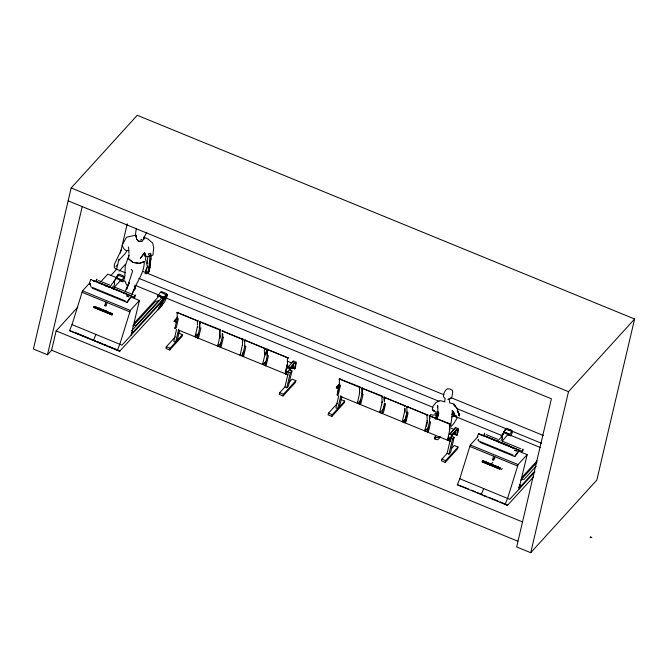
<?xml version="1.0" encoding="UTF-8"?>
<svg xmlns="http://www.w3.org/2000/svg" width="668" height="668" viewBox="0 0 668 668"><rect width="100%" height="100%" fill="white"/><g stroke="black" fill="none" stroke-linecap="round" stroke-linejoin="round"><path stroke-width="1" d="M151.394 254.951L149.273 271.417L147.979 273.321L144.956 273.546L146.91 273.738C150.442 267.509 148.496 260.027 150.834 253.448L148.196 253.898L149.983 256.495L148.137 256.554L147.261 259.885L147.695 263.751M124.841 276.56L125.258 265.822L128.056 257.79M177.237 318.294L177.296 317.818M197.594 337.081L197.636 337.707M199.757 327.52L199.657 321.642L220.574 329.758L220.507 330.743L219.689 330.142L219.83 336.305M242.517 344.521L240.338 354.115A2.614 0.626 -67.7 0 0 240.872 355.134A2.513 0.61 -67.7 0 1 240.33 355.209L240.38 354.073M264.971 354.24L265.037 353.739M265.505 354.09L265.396 355.009M285.311 373.395L287.44 363.935M287.49 363.459L287.39 357.58L288.275 357.514L288.334 358.265L287.591 358.39L287.39 357.564L267.217 349.314L267.417 350.132L268.302 349.748L267.81 349.13L267.167 349.397L267.225 355.718M339.478 384.25L337.29 394.913A2.513 0.61 -67.7 0 0 337.616 394.972M357.413 402.929L359.534 393.469M359.593 392.993L359.651 392.5M359.76 403.889L359.868 403.013M361.998 393.477L359.827 403.063A2.614 0.626 -67.7 0 0 359.71 403.981M382.113 402.219L382.171 401.727M404.633 411.446L404.566 408.34M406.979 412.406L406.879 406.528L407.472 406.336L407.964 406.962L407.079 407.338L406.879 406.511L427.052 414.786L427.153 420.673M407.037 411.922L404.85 422.594A2.513 0.61 -67.7 0 0 405.175 422.652M429.499 421.633L429.557 421.149M449.739 429.399L449.572 430.409M136.255 228.782L135.512 234.243L136.631 239.06M478.146 440.22L478.355 439.36L478.405 439.811M436.187 417.809L436.379 414.603L435.995 418.118M451.902 396.984L452.72 392.099L452.219 390.212L449.998 389.01L447.318 388.768C444.905 390.613 443.126 393.677 443.494 396.759L445.23 398.746L444.454 401.685M264.887 354.115C262.624 346.467 267.876 346.074 266.131 354.057M265.964 348.646L265.388 349.222L264.72 348.729M136.314 236.23L136.255 237.123L136.389 235.437M147.979 273.321L149.398 270.649L150.442 262.081M483.348 435.928L484.651 433.265L484.542 434.517M92.142 280.109L95.432 281.47M452.528 412.415L450.574 426.301M150.659 260.345L150.893 258.533M128.941 254.9L128.431 258.658L132.782 262.399L139.311 263.359L144.321 261.647M452.453 412.39L452.194 414.185L452.912 411.864M146 255.877L145.515 259.176L147.503 266.991L145.465 271.651L146.242 273.488L146.601 271.893M120.357 280.351L116.599 278.389L116.04 278.648A1.202 1.144 -30.3 0 0 115.89 278.89L115.89 279.04M508.114 434.492L503.864 432.722A1.202 1.144 -30.3 0 0 503.655 433.031L502.971 434.81M143.854 239.044L144.138 237.349L143.845 239.052L141.942 241.273L138.443 241.332L136.531 238.902L138.443 241.332L141.942 241.273M175.166 327.353L175.108 328.481A2.513 0.61 -67.7 0 0 175.433 328.539M177.137 318.811L177.279 318.235M178.364 318.678L176.252 327.796M195.34 335.62L195.29 336.747A2.513 0.61 -67.7 0 0 195.415 336.864M197.31 327.078L197.411 326.56M197.837 327.328L197.928 326.819M197.594 337.073L199.699 327.988M199.657 328.038L199.657 321.642M200.884 327.904L198.772 337.023M219.972 335.72L217.81 345.974A2.513 0.61 -67.7 0 0 218.127 346.032M220.114 346.3L220.206 345.807M222.703 337.515L222.728 333.9M223.404 337.131L221.292 346.249M242.4 345.481L242.492 344.947M242.726 355.034L242.676 356.161A2.513 0.61 -67.7 0 0 242.801 356.278M244.697 346.492L244.697 340.096L245.29 339.903L245.782 340.521L244.897 340.905L244.697 340.079L264.82 348.437M244.839 345.907L242.684 355.075A2.614 0.626 -67.7 0 0 242.768 356.37M245.223 346.742L245.315 346.224M245.933 346.35L243.82 355.476M262.9 363.292L262.85 364.419M264.879 354.75L265.012 354.174M267.217 349.314L267.359 355.125L265.196 365.379A2.513 0.61 -67.7 0 0 265.513 365.438M268.452 355.576L266.34 364.703M287.532 363.392L285.378 372.569A2.614 0.626 -67.7 0 0 285.662 373.804M293.703 363.008L292.542 368.126L294.588 368.961L294.947 368.569L295.949 364.294A5.227 1.261 -67.7 0 0 294.897 362.273L289.553 368.694L287.507 367.859L292.851 361.43A5.227 1.261 -67.7 0 1 294.137 361.613M340.546 385.11L338.434 394.237M359.493 393.51L359.635 392.926M362.357 394.73L362.306 388.409M363.066 394.337L360.954 403.455M380.042 411.279L379.983 412.406A2.513 0.61 -67.7 0 0 380.309 412.465M382.012 402.737L382.154 402.153M382.388 412.239L382.33 413.367M384.359 403.697L384.459 403.18M385.586 403.564L383.474 412.682M404.532 411.964L404.608 408.257M405.058 412.214L405.084 408.599M408.106 412.782L405.994 421.909M425.082 429.733L425.023 430.86A2.513 0.61 -67.7 0 0 425.157 430.969M427.194 420.606L425.04 429.775A2.614 0.626 -67.7 0 0 425.124 431.069M427.578 421.441L427.67 420.923M427.428 430.693L427.37 431.82A2.513 0.61 -67.7 0 0 427.938 431.662M429.399 422.151L429.541 421.566M429.925 422.401L430.017 421.884M430.626 422.009L428.514 431.136M449.714 429.833L447.552 440.078A2.513 0.61 -67.7 0 0 447.869 440.137M128.966 254.875L128.281 258.549L132.807 262.365L139.495 263.384L144.28 261.597C144.447 273.847 135.412 283.149 132.047 294.53M125.45 292.016L125.985 289.261L129.258 282.731L126.511 289.478L132.64 271.099L131.237 269.346M95.608 281.52L96.893 279.124L96.776 280.376M68.153 200.834L551.401 398.788L516.648 546.95L530.726 552.72L596.825 480.05L634.6 319.003L137.274 115.28L71.175 187.95L33.4 348.997L47.478 354.766L51.603 350.224L56.137 330.894L77.772 307.113M47.478 354.766L82.222 206.604M93.52 306.545L93.47 307.664M94.848 306.587L94.589 307.706L97.328 308.833L97.586 307.714M98.138 309.267L98.447 307.956L101.394 309.167L101.085 310.478L98.138 309.267L99.373 307.998M101.269 309.217L101.002 310.336L98.263 309.217M102.212 309.601L101.945 310.72L104.684 311.847M103.598 310.069L103.782 309.585M105.494 312.282L105.803 310.971L108.759 312.181L108.45 313.492L105.494 312.282L106.73 311.012M105.886 311.113L105.627 312.232L108.358 313.35L108.625 312.232M111.088 275.266L116.599 269.212L118.971 259.117M120.39 253.055L127.254 223.78M109.569 312.616L109.302 313.735L112.04 314.862L112.307 313.743M175.283 336.889L166.332 346.734L165.931 348.445L169.689 349.982L182.08 336.363L182.481 334.643L178.732 333.107M174.348 320.682L176.394 321.517L176.21 322.268L174.173 321.433L174.348 320.682L177.571 317.133M169.689 349.982L170.089 348.27L182.481 334.643M177.179 318.77L175.125 327.404A2.614 0.626 -67.7 0 0 175.4 328.639M176.552 329.407L173.73 341.431L175.609 342.2L178.665 329.174M177.262 340.379L179.608 330.359M197.352 327.028L195.298 335.67A2.614 0.626 -67.7 0 0 195.382 336.956M195.816 335.921L196.267 334.017M219.906 338.467L220.356 336.555M264.92 354.708L262.858 363.342A2.614 0.626 -67.7 0 0 262.808 364.528M266.173 362.649L267.066 358.833M290.104 370.13L291.974 370.899L290.321 372.711L288.451 371.942L284.919 386.972L279.7 392.717L279.299 394.429L283.057 395.974L295.448 382.346L295.849 380.626L292.1 379.09L288.643 382.881M286.797 369.003L287.691 365.187M283.057 395.974L283.457 394.254L295.849 380.626M284.919 386.972L286.797 387.741L290.321 372.711M291.974 370.899L288.451 385.929L286.797 387.741M293.102 366.874L293.502 365.162L286.622 372.736M294.588 368.961L295.74 363.843A4.3 1.035 -67.7 0 0 295.131 362.666L289.553 368.694M337.465 403.322L328.514 413.166L328.113 414.878L331.862 416.423L344.262 402.796L344.663 401.076L340.905 399.539M338.392 388.701L336.346 387.866L336.522 387.114L339.753 383.566M331.862 416.423L332.272 414.703L344.663 401.076M338.734 395.84L335.912 407.864L337.791 408.632L340.847 395.606M339.444 406.812L341.791 396.792M382.054 402.687L380 411.329A2.614 0.626 -67.7 0 0 380.526 412.34M384.401 403.647L382.346 412.29A2.614 0.626 -67.7 0 0 382.43 413.584A2.513 0.61 -67.7 0 1 382.338 413.383M384.209 406.812L384.659 404.908M404.574 411.914L402.52 420.556A2.614 0.626 -67.7 0 0 402.47 421.742M406.921 412.874L404.908 421.466A2.614 0.626 -67.7 0 0 405.142 422.744M405.61 420.815L406.728 416.039M426.46 426.217L427.353 422.393M429.44 422.101L427.386 430.735A2.614 0.626 -67.7 0 0 427.912 431.753M447.101 453.413L448.98 454.182L450.633 452.361L454.156 437.331L452.278 436.563L450.624 438.375L447.101 453.413L441.882 459.15L441.481 460.87L445.23 462.406L457.63 448.779L458.031 447.059L454.273 445.523L451.518 448.562M448.303 438.3L448.754 436.396M455.71 430.334L454.724 434.559L456.77 435.394L457.922 430.275A4.3 1.035 -67.7 0 0 457.304 429.098L451.735 435.135L449.689 434.292L455.025 427.862A5.227 1.261 -67.7 0 1 456.311 428.046M445.23 462.406L445.639 460.686L458.031 447.059M450.641 439.644L450.232 441.364L340.922 396.583M451.735 435.135L457.071 428.706A5.227 1.261 -67.7 0 1 458.131 430.726L456.77 435.394M448.98 454.182L452.503 439.152L454.156 437.331M455.083 434.158L455.685 431.595L448.779 439.26M482.221 461.905L482.53 460.586L485.477 461.797L485.168 463.116L482.221 461.905L483.39 460.619M482.346 461.847L482.613 460.728L485.352 461.855L485.085 462.974L482.346 461.847L483.457 460.636M489.577 464.92L489.886 463.6L492.842 464.811L492.533 466.13L489.577 464.92L490.746 463.634L489.711 464.861L492.441 465.988L492.708 464.87L489.97 463.742L489.711 464.861M491.364 464.21L492.708 462.448M496.934 467.934L497.243 466.615L500.198 467.825L499.889 469.145L496.934 467.934L498.169 466.665M530.726 552.72L568.501 391.673L634.6 319.003M159.644 306.37L158.55 308.992L119.664 351.243L69.572 330.593L72.035 324.606L82.523 290.847L89.512 283.224M117.309 278.297L119.029 279.14M119.664 351.243L117.376 350.182L119.848 344.195L130.327 310.428L139.42 300.516L130.811 296.993M133.032 325.917L155.435 301.435L158.892 300.608L136.489 325.091L133.049 325.859M139.42 300.516L131.053 335.261M131.905 330.56L162.725 296.901L163.326 297.185M468.544 488.984L457.329 484.734L459.801 478.747L470.289 444.988L477.979 436.596M498.42 440.304L501.935 436.429L502.378 438.926L500.983 440.454M502.378 438.926L501.935 436.429M533.481 476.969L507.43 505.384L505.142 504.323L507.613 498.336L518.092 464.569L527.177 454.657L517.616 450.741M527.177 454.657L518.819 489.402M478.263 440.287L478.43 439.577M432.346 408.557L432.906 410.311L434.25 411.396M146.91 273.738L145.465 271.651L146.342 268.736L147.787 266.073L147.503 266.991L149.006 267.542M107.047 302.537L105.92 306.136L104.726 305.643L105.853 302.053M494.804 456.678L493.677 460.277L492.491 459.784L493.619 456.194M435.269 436.805L434.693 439.035L437.582 439.753L440.504 437.131M459.25 416.08L459.116 413.667L457.722 411.738M197.219 320.782C197.87 322.861 198.939 319.68 197.31 320.682L177.137 312.415C177.012 314.653 179.366 311.513 177.087 312.499L197.786 321.016M242.259 339.235C242.91 341.315 243.979 338.133 242.35 339.127L222.177 330.869C222.052 333.098 224.406 329.959 222.127 330.944L242.826 339.461L242.876 341.264M404.482 405.643C404.198 407.472 406.904 405.067 404.532 405.551L384.351 397.301C387.315 400.558 382.572 392.091 384.442 401.877M426.961 414.895C427.612 416.974 428.681 413.793 427.052 414.786M435.369 436.93L434.626 438.784L435.686 436.338M93.47 340.388L95.942 334.401M481.236 494.529L483.707 488.542M91.282 279.65L90.856 279.491L89.42 282.706L90.589 285.219M477.186 436.847L478.622 433.632L479.048 433.791L478.622 433.632M122.945 281.879L124.64 278.08A1.177 1.127 -32.7 0 0 123.997 276.794M510.711 436.02L512.406 432.221A1.177 1.127 -32.7 0 0 511.763 430.935M115.547 279.433L117.601 274.94A1.236 1.177 -32.7 0 1 119.238 274.231L123.471 275.967A1.177 1.127 -32.7 0 1 124.114 277.262L121.2 281.211A3.415 0.827 -67.7 0 1 122.102 281.754M117.459 277.011L118.286 275.216L124.073 277.37M160.47 292.275L157.598 296.124L158.717 296.325M72.035 324.606L121.968 345.172L164.036 299.297L166.09 294.797L160.529 292.175A1.177 1.127 -32.7 0 1 161.965 291.732L166.198 293.469A1.236 1.177 -32.7 0 1 166.775 295.081L160.328 306.704L164.487 302.17L167.301 295.907A1.236 1.177 -32.7 0 0 166.724 294.296M511.838 431.511L508.966 435.352L508.039 434.726M114.387 281.261L116.073 277.629L118.286 275.216M120.273 280.585L121.2 281.211M166.09 294.797L163.877 297.218L158.55 308.992M479.875 434.317L483.265 435.594M501.735 436.313L503.831 431.77L506.043 429.357L511.872 431.403A1.177 1.127 -32.7 0 0 511.237 430.108L507.004 428.372A1.236 1.177 -32.7 0 0 505.367 429.081L503.305 433.574L501.05 436.037M163.017 303.33L161.815 305.919L158.191 309.868L158.241 309.167M121.259 249.991L114.403 264.269L114.22 267.442L116.633 269.588L115.956 268.402M455.551 416.222L455.902 415.897L454.649 415.847L455.551 416.222L455.868 415.663M149.189 268.912L149.874 267.526M435.837 419.529L438.183 414.953L437.34 417.943L438.542 413.467L438.15 415.421L437.615 405.534L437.774 407.296M144.188 237.224L146.81 232.239M127.12 250.283L125.617 253.055L118.854 260.386M219.83 329.909L219.947 335.386M244.697 340.096L265.346 348.688M359.609 392.592L359.351 387.348L360.169 387.949L360.369 387.048L339.311 378.848C339.185 381.086 341.54 377.946 339.269 378.931L359.96 387.448M382.129 401.819L381.871 396.575L382.689 397.176L382.889 396.274L361.831 388.075C361.764 390.346 364.035 387.098 361.747 388.175L382.48 396.675M406.879 406.528L427.52 415.12M449.689 429.491L449.43 424.247L450.249 424.848L450.457 423.946L429.399 415.755C429.265 417.984 431.628 414.845 429.349 415.83L450.048 424.347M457.697 417.141L453.589 423.846L451.117 426.468M453.438 416.055L454.758 414.135L451.919 414.628L453.672 414.628M126.862 302.262L130.335 297.385M127.346 302.245L130.661 297.586M432.964 406.353L436.062 402.487L440.012 400.575L445.038 401.86M514.627 456.403L518.101 451.526M515.103 456.386L518.426 451.727M144.463 252.871L140.263 258.424L144.639 252.871L145.081 256.245L148.221 256.512L152.905 255.151L153.732 247.736L152.68 243.094L148.096 239.086L143.703 237.148M158.842 296.116L163.117 297.836A1.202 1.144 -30.3 0 1 163.017 298.195L161.714 301.017A1.077 1.027 -30.3 0 1 161.581 301.235L161.08 301.468L162.458 302.036M454.758 414.135L453.873 415.162L454.541 413.843M100.801 281.796L107.782 274.122L116.474 277.679M119.221 271.108L125.417 264.294M174.173 321.433L177.379 317.901M198.605 333.566L196.542 335.837L198.58 333.649M219.037 345.147L221.1 342.876M242.25 353.614L244.338 351.259M264.102 363.509L266.165 361.238M264.077 363.601L266.148 361.33M288.15 367.149L289.436 365.738M286.589 371.917L286.171 372.377L287.607 371.491M290.296 368.544L290.705 368.085M289.87 370.047L291.941 367.776M292.542 368.126L292.901 367.726L294.947 368.569M336.346 387.866L338.918 385.044M358.699 402.353L360.787 399.998M359.217 402.612L360.595 401.092M381.244 411.496L383.991 408.465M403.071 421.475L405.827 418.452M403.739 420.807L405.802 418.535M426.852 429.157L427.269 428.706M426.259 430.033L428.347 427.67M427.47 429.532L428.848 428.013M449.689 434.292L455.259 428.263M449.38 438.383L449.789 437.932M452.478 434.977L452.887 434.526M448.612 440.27L450.675 437.999M454.115 434.208L456.186 431.937M501.084 469.746L502.244 468.477M114.979 280.051L113.284 281.896L113.969 282.172M110.654 286.163C114.378 278.715 116.583 284.326 112.516 287.081M113.669 287.891L120.674 280.259M134.61 322.727L159.109 296.007M161.873 300.6L131.922 333.457L132.681 331.169L131.922 330.501M502.136 441.272L508.406 433.891M483.523 495.589L486.705 496.424M521.675 477.628L537.072 460.836M536.897 462.448L520.798 480.058L524.271 479.165L536.162 466.197M520.238 486.805L533.54 472.301M534.884 471.875L509.726 499.313L459.801 478.747M132.673 292.659L135.37 288.209L134.811 286.113M159.234 295.69L160.069 295.815M115.906 266.315L117.643 264.77M292.651 362.206L293.085 361.822M133.458 290.188L135.019 288.927L134.619 287.048M451.735 411.062L452.253 410.645L453.647 412.565L452.687 410.803M104.726 305.643L106.329 304.591M492.491 459.784L494.896 458.206M450.708 398.362L449.322 399.197L449.597 402.804L454.248 404.073L455.76 407.029L453.605 404.532L456.912 407.897L459.041 414.035L457.121 410.778M519.595 484.743L520.447 485.31L519.587 487.59M451.852 416.857L455.902 415.897M140.723 239.795L141.908 239.411M440.312 436.88L436.897 437.674L434.701 437.047M135.846 235.153L126.469 237.215L122.194 245.164L123.547 248.271L125.709 250.45L128.882 250.634M513.408 447.869L513.75 448.462M439.026 413.158L434.876 413.392L436.972 413.459M436.997 414.87L432.563 415.087L430.401 414.536M455.2 415.955L453.188 415.922M452.228 412.674L454.156 412.699M457.296 432.58L458.014 432.33L457.663 431.862M438.308 411.922L435.603 411.964L433.215 410.361M127.054 296.183L128.815 296.701L126.928 296.133M514.811 450.324L516.581 450.842L514.694 450.274M514.469 450.232L516.205 450.766L515.429 450.399M294.964 366.097L295.699 366.072L295.615 365.496M145.465 271.651L147.469 272.369M128.44 296.625L127.446 296.049L126.235 293.778M71.175 187.95L568.501 391.673M142.793 271.417L145.691 272.602M147.62 273.387L443.995 394.796M451.718 397.961L543.426 435.528M508.373 429.549L510.92 430.584M116.599 269.212L125.292 272.769M138.802 278.305L439.035 401.293M456.411 408.407L505.651 428.572M511.438 430.952L541.364 443.21M503.831 431.77L509.542 434.108M507.638 433.632L505.058 432.505M509.659 434.943L540.328 447.502M123.229 280.451L125.158 281.236M134.811 285.194L158.951 295.081M165.706 297.853L433.115 407.388M457.246 417.275L501.66 435.469M116.073 277.629L121.776 279.967M158.174 294.88L163.877 297.218M164.036 299.297L164.712 299.573M486.237 434.634L497.693 439.327M502.353 441.231L520.856 448.812M509.459 445.932L483.407 435.461L521.19 450.958M479.733 434.075L483.281 435.636M484.642 436.095L519.261 450.282M489.126 438.083L493.802 439.995M495.664 440.763L507.939 445.948M510.285 446.808L512.824 447.852M480.885 434.96L483.457 435.928M510.285 446.934L512.907 447.994M199.607 321.726L220.306 330.243M267.167 349.397L287.866 357.914M384.309 397.385L405 405.902M98.472 280.493L109.928 285.186M114.587 287.09L133.099 294.671M121.693 291.791L95.641 281.32L133.425 296.817M96.877 281.954L102.647 284.317M104.567 285.111L131.496 296.141M92.902 280.426L95.608 281.645M97.62 282.414L109.777 287.39M112.575 288.534L115.38 289.687M122.353 292.492L125.058 293.711M93.044 280.669L95.574 281.712M265.413 352.136L267.334 352.929M287.933 361.363L291.741 363.033M450.115 427.796L453.923 429.466M478.305 440.805L512.924 454.983M479.966 442.333L514.594 456.511M455.768 434.442L457.129 435.002M287.683 367.108L289.728 367.943M336.522 387.114L338.567 387.949M449.865 433.54L451.91 434.384M90.539 286.664L125.158 300.842M92.209 288.192L126.828 302.37M470.289 444.988L518.092 464.569M450.624 438.375L452.503 439.152M469.93 446.491L517.742 466.072M178.74 330.151L262.432 364.427M264.336 365.212L288.058 374.923M82.523 290.847L130.327 310.428M82.164 292.35L129.976 311.931M493.652 465.254L496.391 466.373L496.124 467.491L493.385 466.373M500.065 467.884L497.334 466.757L497.067 467.876L499.806 469.003M496.282 466.398L493.769 465.371L496.199 466.74M101.16 309.242L98.647 308.215L101.077 309.585M518.36 487.089L520.23 487.857M279.7 392.717L283.457 394.254M441.882 459.15L445.639 460.686M166.332 346.734L170.089 348.27M328.514 413.166L332.272 414.703M471.408 490.162L475.232 491.723M477.144 492.508L482.88 494.863M488.617 497.209L498.178 501.125M500.09 501.91L507.738 505.041M457.329 484.734L507.43 505.384M75.993 332.881L88.427 337.975M91.299 339.152L95.123 340.722M97.035 341.498L101.812 343.461M103.724 344.245L106.596 345.414M108.508 346.199L113.284 348.162M115.197 348.946L119.981 350.9M69.572 330.593L117.376 350.182M56.137 330.894L522.418 521.9M51.603 350.224L517.884 541.222M90.856 279.491L91.274 279.658M456.428 417.475L454.624 415.546L455.618 416.181M434.459 411.079L432.622 409.734L432.455 407.296M127.613 286.522L125.083 281.754M452.662 411.513L453.756 413.667M455.543 415.563L456.294 417.066M89.479 282.923L90.656 285.353L89.545 282.731M458.44 413.893L459.233 415.571L458.448 413.726M453.155 412.114L453.998 414.728L453.188 412.198M357.413 402.938L357.464 403.18A2.513 0.61 -67.7 0 0 357.789 403.238M285.311 373.404L285.37 373.646A2.513 0.61 -67.7 0 0 285.503 373.763M128.598 246.926L128.916 253.448M429.866 416.08L429.95 418.786M429.399 415.755L429.516 421.224M384.351 397.301L384.434 399.998M361.831 388.075L361.956 393.552M339.311 378.848L339.411 384.735L337.307 393.836A2.614 0.626 -67.7 0 0 337.582 395.072M242.35 339.127L242.467 344.604M222.26 333.566L222.277 336.747L220.164 345.857A2.614 0.626 -67.7 0 0 220.448 347.084M200.133 321.976L200.183 323.771M197.31 320.682L197.402 325.258M177.137 312.415L177.254 317.893M145.065 253.122L145.081 256.245M105.811 286.088A2.087 0.902 15 0 1 106.187 286.338M160.487 297.31A3.415 0.827 -67.7 0 1 160.838 296.959M157.598 296.124A3.415 0.827 -67.7 0 1 157.949 295.782M508.966 435.352A3.415 0.827 -67.7 0 1 509.884 435.352M337.774 395.281A2.614 0.626 -67.7 0 1 337.732 394.613M358.532 403.363A2.614 0.626 -67.7 0 1 358.282 403.589M357.756 403.338A2.614 0.626 -67.7 0 1 357.48 402.103M360.628 404.549A2.614 0.626 -67.7 0 1 360.294 404.499M360.252 403.831A2.614 0.626 -67.7 0 1 360.344 403.313M380.601 412.874A2.614 0.626 -67.7 0 1 380.518 411.58M403.572 421.817A2.614 0.626 -67.7 0 1 402.929 421.725M426.092 431.044A2.614 0.626 -67.7 0 1 425.508 431.219M427.854 432.179A2.614 0.626 -67.7 0 1 427.904 430.994M448.028 440.437A2.614 0.626 -67.7 0 1 447.986 439.769M457.496 431.678A2.614 0.626 -67.7 0 1 457.405 432.196M447.844 440.237A2.614 0.626 -67.7 0 1 447.56 439.001M175.534 328.581A2.614 0.626 -67.7 0 1 175.55 328.172M196.35 336.931A2.614 0.626 -67.7 0 1 195.766 337.106M198.246 338.175A2.614 0.626 -67.7 0 1 198.162 336.881M218.62 346.383A2.614 0.626 -67.7 0 1 218.286 346.333M218.227 346.066A2.614 0.626 -67.7 0 1 218.244 345.665M218.102 346.124A2.614 0.626 -67.7 0 1 217.818 344.897M198.171 337.641A2.614 0.626 -67.7 0 1 197.644 336.63M197.953 337.766A2.513 0.61 -67.7 0 1 197.636 337.724M220.966 347.343A2.614 0.626 -67.7 0 1 220.574 347.026M220.59 346.625A2.614 0.626 -67.7 0 1 220.682 346.107M241.14 355.601A2.614 0.626 -67.7 0 1 240.864 354.374M243.736 356.345A2.614 0.626 -67.7 0 1 243.094 356.253M263.66 364.828A2.614 0.626 -67.7 0 1 263.459 364.887M263.326 364.786A2.614 0.626 -67.7 0 1 263.267 364.519M266.006 365.788A2.614 0.626 -67.7 0 1 265.63 365.079M286.43 373.829A2.614 0.626 -67.7 0 1 286.18 374.055M285.804 373.337A2.614 0.626 -67.7 0 1 285.904 372.819M265.488 365.538A2.614 0.626 -67.7 0 1 265.204 364.302M199.515 321.876C200.483 323.888 201.227 320.289 199.515 321.876M134.043 297.268C135.454 298.821 136.08 291.273 134.043 297.268M521.808 451.409C523.219 452.962 523.837 445.414 521.808 451.409M94.764 306.445L94.455 307.764L97.411 308.975L97.72 307.656L94.764 306.445M94.973 306.712L97.403 308.073L94.973 306.712M102.12 309.459L101.812 310.779L104.767 311.989L105.076 310.67L102.12 309.459M102.329 309.727L104.759 311.088L102.329 309.727M106.012 311.23L108.441 312.599L106.012 311.23M109.485 312.474L109.176 313.793L112.124 315.004L112.433 313.684L109.485 312.474M109.686 312.741L112.115 314.102L109.686 312.741M482.73 460.853L485.16 462.214L482.73 460.853M486.204 462.097L485.895 463.408L488.851 464.619L489.16 463.308L486.204 462.097M486.296 462.239L486.028 463.358L488.767 464.477L489.026 463.358L486.296 462.239M486.413 462.356L488.842 463.726L486.413 462.356M490.095 463.868L492.525 465.229L490.095 463.868M493.568 465.112L493.26 466.423L496.207 467.633L496.516 466.322L493.568 465.112M497.451 466.882L499.881 468.243L497.451 466.882M590.604 536.997L590.078 537.573L591.798 537.481L590.604 536.997M451.543 397.669L448.103 399.531L451.543 397.669"/></g></svg>
